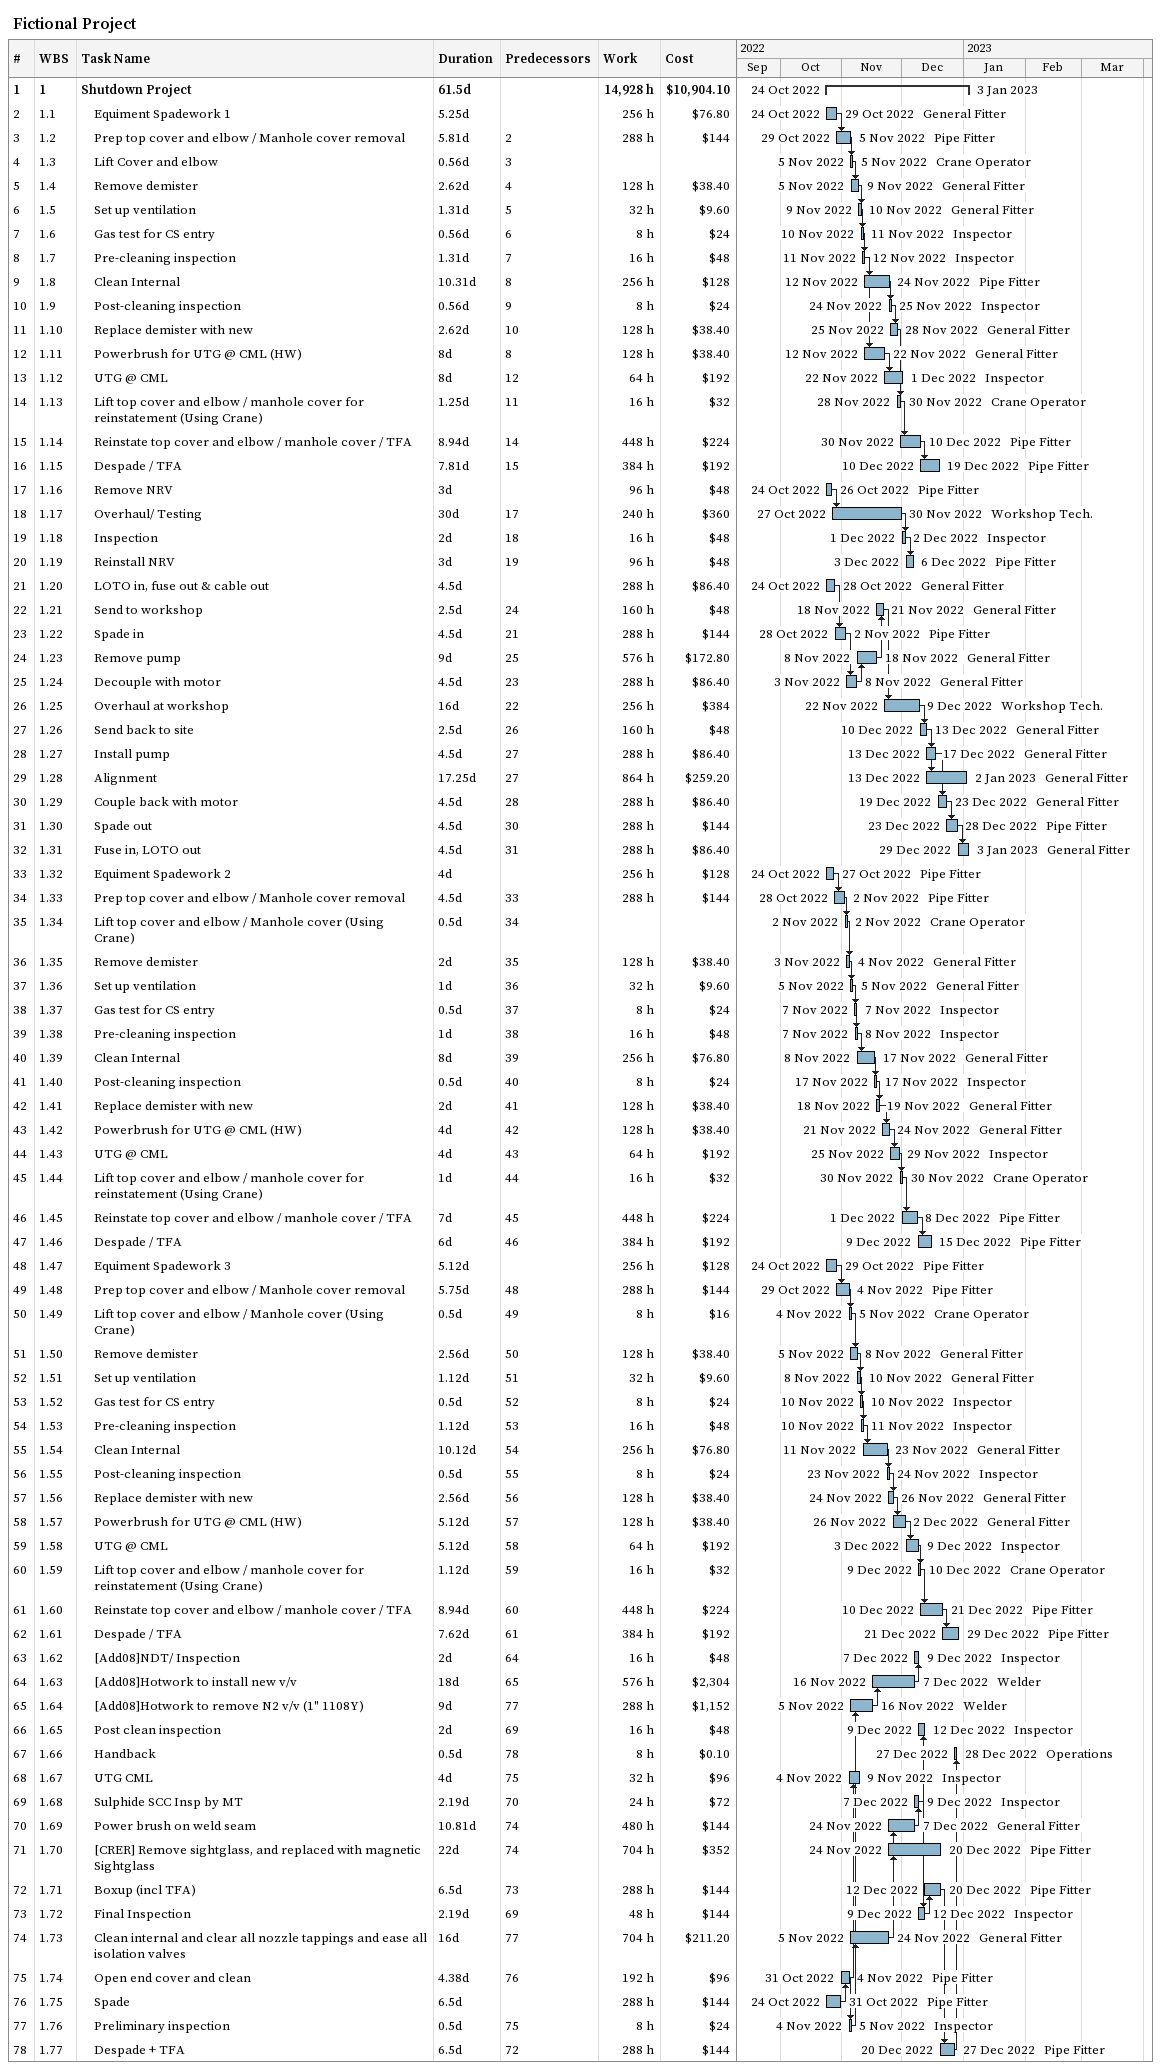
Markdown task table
Fictional Project

| ID | WBS | Task | Duration | Start | Finish | Predecessors | Resources | Work (h) | Cost ($) |
|---|---|---|---|---|---|---|---|---|---|
| 1 | 1 | **Shutdown Project** | 61.5d | 2022-10-24 | 2023-01-03 |  |  | 14928 | 10904.10 |
| 2 | 1.1 | Equiment Spadework 1 | 5.25d | 2022-10-24 | 2022-10-29 |  | General Fitter | 256 | 76.80 |
| 3 | 1.2 | Prep top cover and elbow / Manhole cover removal | 5.81d | 2022-10-29 | 2022-11-05 | 2 | Pipe Fitter | 288 | 144 |
| 4 | 1.3 | Lift Cover and elbow | 0.56d | 2022-11-05 | 2022-11-05 | 3 | Crane Operator |  |  |
| 5 | 1.4 | Remove demister | 2.62d | 2022-11-05 | 2022-11-09 | 4 | General Fitter | 128 | 38.40 |
| 6 | 1.5 | Set up ventilation | 1.31d | 2022-11-09 | 2022-11-10 | 5 | General Fitter | 32 | 9.60 |
| 7 | 1.6 | Gas test for CS entry | 0.56d | 2022-11-10 | 2022-11-11 | 6 | Inspector | 8 | 24 |
| 8 | 1.7 | Pre-cleaning inspection | 1.31d | 2022-11-11 | 2022-11-12 | 7 | Inspector | 16 | 48 |
| 9 | 1.8 | Clean Internal | 10.31d | 2022-11-12 | 2022-11-24 | 8 | Pipe Fitter | 256 | 128 |
| 10 | 1.9 | Post-cleaning inspection | 0.56d | 2022-11-24 | 2022-11-25 | 9 | Inspector | 8 | 24 |
| 11 | 1.10 | Replace demister with new | 2.62d | 2022-11-25 | 2022-11-28 | 10 | General Fitter | 128 | 38.40 |
| 12 | 1.11 | Powerbrush for UTG @ CML (HW) | 8d | 2022-11-12 | 2022-11-22 | 8 | General Fitter | 128 | 38.40 |
| 13 | 1.12 | UTG @ CML | 8d | 2022-11-22 | 2022-12-01 | 12 | Inspector | 64 | 192 |
| 14 | 1.13 | Lift top cover and elbow / manhole cover for reinstatement (Using Crane) | 1.25d | 2022-11-28 | 2022-11-30 | 11 | Crane Operator | 16 | 32 |
| 15 | 1.14 | Reinstate top cover and elbow / manhole cover / TFA | 8.94d | 2022-11-30 | 2022-12-10 | 14 | Pipe Fitter | 448 | 224 |
| 16 | 1.15 | Despade / TFA | 7.81d | 2022-12-10 | 2022-12-19 | 15 | Pipe Fitter | 384 | 192 |
| 17 | 1.16 | Remove NRV | 3d | 2022-10-24 | 2022-10-26 |  | Pipe Fitter | 96 | 48 |
| 18 | 1.17 | Overhaul/ Testing | 30d | 2022-10-27 | 2022-11-30 | 17 | Workshop Tech. | 240 | 360 |
| 19 | 1.18 | Inspection | 2d | 2022-12-01 | 2022-12-02 | 18 | Inspector | 16 | 48 |
| 20 | 1.19 | Reinstall NRV | 3d | 2022-12-03 | 2022-12-06 | 19 | Pipe Fitter | 96 | 48 |
| 21 | 1.20 | LOTO in, fuse out & cable out | 4.5d | 2022-10-24 | 2022-10-28 |  | General Fitter | 288 | 86.40 |
| 22 | 1.21 | Send to workshop | 2.5d | 2022-11-18 | 2022-11-21 | 24 | General Fitter | 160 | 48 |
| 23 | 1.22 | Spade in | 4.5d | 2022-10-28 | 2022-11-02 | 21 | Pipe Fitter | 288 | 144 |
| 24 | 1.23 | Remove pump | 9d | 2022-11-08 | 2022-11-18 | 25 | General Fitter | 576 | 172.80 |
| 25 | 1.24 | Decouple with motor | 4.5d | 2022-11-03 | 2022-11-08 | 23 | General Fitter | 288 | 86.40 |
| 26 | 1.25 | Overhaul at workshop | 16d | 2022-11-22 | 2022-12-09 | 22 | Workshop Tech. | 256 | 384 |
| 27 | 1.26 | Send back to site | 2.5d | 2022-12-10 | 2022-12-13 | 26 | General Fitter | 160 | 48 |
| 28 | 1.27 | Install pump | 4.5d | 2022-12-13 | 2022-12-17 | 27 | General Fitter | 288 | 86.40 |
| 29 | 1.28 | Alignment | 17.25d | 2022-12-13 | 2023-01-02 | 27 | General Fitter | 864 | 259.20 |
| 30 | 1.29 | Couple back with motor | 4.5d | 2022-12-19 | 2022-12-23 | 28 | General Fitter | 288 | 86.40 |
| 31 | 1.30 | Spade out | 4.5d | 2022-12-23 | 2022-12-28 | 30 | Pipe Fitter | 288 | 144 |
| 32 | 1.31 | Fuse in, LOTO out | 4.5d | 2022-12-29 | 2023-01-03 | 31 | General Fitter | 288 | 86.40 |
| 33 | 1.32 | Equiment Spadework 2 | 4d | 2022-10-24 | 2022-10-27 |  | Pipe Fitter | 256 | 128 |
| 34 | 1.33 | Prep top cover and elbow / Manhole cover removal | 4.5d | 2022-10-28 | 2022-11-02 | 33 | Pipe Fitter | 288 | 144 |
| 35 | 1.34 | Lift top cover and elbow / Manhole cover (Using Crane) | 0.5d | 2022-11-02 | 2022-11-02 | 34 | Crane Operator |  |  |
| 36 | 1.35 | Remove demister | 2d | 2022-11-03 | 2022-11-04 | 35 | General Fitter | 128 | 38.40 |
| 37 | 1.36 | Set up ventilation | 1d | 2022-11-05 | 2022-11-05 | 36 | General Fitter | 32 | 9.60 |
| 38 | 1.37 | Gas test for CS entry | 0.5d | 2022-11-07 | 2022-11-07 | 37 | Inspector | 8 | 24 |
| 39 | 1.38 | Pre-cleaning inspection | 1d | 2022-11-07 | 2022-11-08 | 38 | Inspector | 16 | 48 |
| 40 | 1.39 | Clean Internal | 8d | 2022-11-08 | 2022-11-17 | 39 | General Fitter | 256 | 76.80 |
| 41 | 1.40 | Post-cleaning inspection | 0.5d | 2022-11-17 | 2022-11-17 | 40 | Inspector | 8 | 24 |
| 42 | 1.41 | Replace demister with new | 2d | 2022-11-18 | 2022-11-19 | 41 | General Fitter | 128 | 38.40 |
| 43 | 1.42 | Powerbrush for UTG @ CML (HW) | 4d | 2022-11-21 | 2022-11-24 | 42 | General Fitter | 128 | 38.40 |
| 44 | 1.43 | UTG @ CML | 4d | 2022-11-25 | 2022-11-29 | 43 | Inspector | 64 | 192 |
| 45 | 1.44 | Lift top cover and elbow / manhole cover for reinstatement (Using Crane) | 1d | 2022-11-30 | 2022-11-30 | 44 | Crane Operator | 16 | 32 |
| 46 | 1.45 | Reinstate top cover and elbow / manhole cover / TFA | 7d | 2022-12-01 | 2022-12-08 | 45 | Pipe Fitter | 448 | 224 |
| 47 | 1.46 | Despade / TFA | 6d | 2022-12-09 | 2022-12-15 | 46 | Pipe Fitter | 384 | 192 |
| 48 | 1.47 | Equiment Spadework 3 | 5.12d | 2022-10-24 | 2022-10-29 |  | Pipe Fitter | 256 | 128 |
| 49 | 1.48 | Prep top cover and elbow / Manhole cover removal | 5.75d | 2022-10-29 | 2022-11-04 | 48 | Pipe Fitter | 288 | 144 |
| 50 | 1.49 | Lift top cover and elbow / Manhole cover (Using Crane) | 0.5d | 2022-11-04 | 2022-11-05 | 49 | Crane Operator | 8 | 16 |
| 51 | 1.50 | Remove demister | 2.56d | 2022-11-05 | 2022-11-08 | 50 | General Fitter | 128 | 38.40 |
| 52 | 1.51 | Set up ventilation | 1.12d | 2022-11-08 | 2022-11-10 | 51 | General Fitter | 32 | 9.60 |
| 53 | 1.52 | Gas test for CS entry | 0.5d | 2022-11-10 | 2022-11-10 | 52 | Inspector | 8 | 24 |
| 54 | 1.53 | Pre-cleaning inspection | 1.12d | 2022-11-10 | 2022-11-11 | 53 | Inspector | 16 | 48 |
| 55 | 1.54 | Clean Internal | 10.12d | 2022-11-11 | 2022-11-23 | 54 | General Fitter | 256 | 76.80 |
| 56 | 1.55 | Post-cleaning inspection | 0.5d | 2022-11-23 | 2022-11-24 | 55 | Inspector | 8 | 24 |
| 57 | 1.56 | Replace demister with new | 2.56d | 2022-11-24 | 2022-11-26 | 56 | General Fitter | 128 | 38.40 |
| 58 | 1.57 | Powerbrush for UTG @ CML (HW) | 5.12d | 2022-11-26 | 2022-12-02 | 57 | General Fitter | 128 | 38.40 |
| 59 | 1.58 | UTG @ CML | 5.12d | 2022-12-03 | 2022-12-09 | 58 | Inspector | 64 | 192 |
| 60 | 1.59 | Lift top cover and elbow / manhole cover for reinstatement (Using Crane) | 1.12d | 2022-12-09 | 2022-12-10 | 59 | Crane Operator | 16 | 32 |
| 61 | 1.60 | Reinstate top cover and elbow / manhole cover / TFA | 8.94d | 2022-12-10 | 2022-12-21 | 60 | Pipe Fitter | 448 | 224 |
| 62 | 1.61 | Despade / TFA | 7.62d | 2022-12-21 | 2022-12-29 | 61 | Pipe Fitter | 384 | 192 |
| 63 | 1.62 | [Add08]NDT/ Inspection | 2d | 2022-12-07 | 2022-12-09 | 64 | Inspector | 16 | 48 |
| 64 | 1.63 | [Add08]Hotwork to install new v/v | 18d | 2022-11-16 | 2022-12-07 | 65 | Welder | 576 | 2304 |
| 65 | 1.64 | [Add08]Hotwork to remove N2 v/v (1" 1108Y) | 9d | 2022-11-05 | 2022-11-16 | 77 | Welder | 288 | 1152 |
| 66 | 1.65 | Post clean inspection | 2d | 2022-12-09 | 2022-12-12 | 69 | Inspector | 16 | 48 |
| 67 | 1.66 | Handback | 0.5d | 2022-12-27 | 2022-12-28 | 78 | Operations | 8 | 0.10 |
| 68 | 1.67 | UTG CML | 4d | 2022-11-04 | 2022-11-09 | 75 | Inspector | 32 | 96 |
| 69 | 1.68 | Sulphide SCC Insp by MT | 2.19d | 2022-12-07 | 2022-12-09 | 70 | Inspector | 24 | 72 |
| 70 | 1.69 | Power brush on weld seam | 10.81d | 2022-11-24 | 2022-12-07 | 74 | General Fitter | 480 | 144 |
| 71 | 1.70 | [CRER] Remove sightglass, and replaced with magnetic Sightglass | 22d | 2022-11-24 | 2022-12-20 | 74 | Pipe Fitter | 704 | 352 |
| 72 | 1.71 | Boxup (incl TFA) | 6.5d | 2022-12-12 | 2022-12-20 | 73 | Pipe Fitter | 288 | 144 |
| 73 | 1.72 | Final Inspection | 2.19d | 2022-12-09 | 2022-12-12 | 69 | Inspector | 48 | 144 |
| 74 | 1.73 | Clean internal and clear all nozzle tappings and ease all isolation valves | 16d | 2022-11-05 | 2022-11-24 | 77 | General Fitter | 704 | 211.20 |
| 75 | 1.74 | Open end cover and clean | 4.38d | 2022-10-31 | 2022-11-04 | 76 | Pipe Fitter | 192 | 96 |
| 76 | 1.75 | Spade | 6.5d | 2022-10-24 | 2022-10-31 |  | Pipe Fitter | 288 | 144 |
| 77 | 1.76 | Preliminary inspection | 0.5d | 2022-11-04 | 2022-11-05 | 75 | Inspector | 8 | 24 |
| 78 | 1.77 | Despade + TFA | 6.5d | 2022-12-20 | 2022-12-27 | 72 | Pipe Fitter | 288 | 144 |
